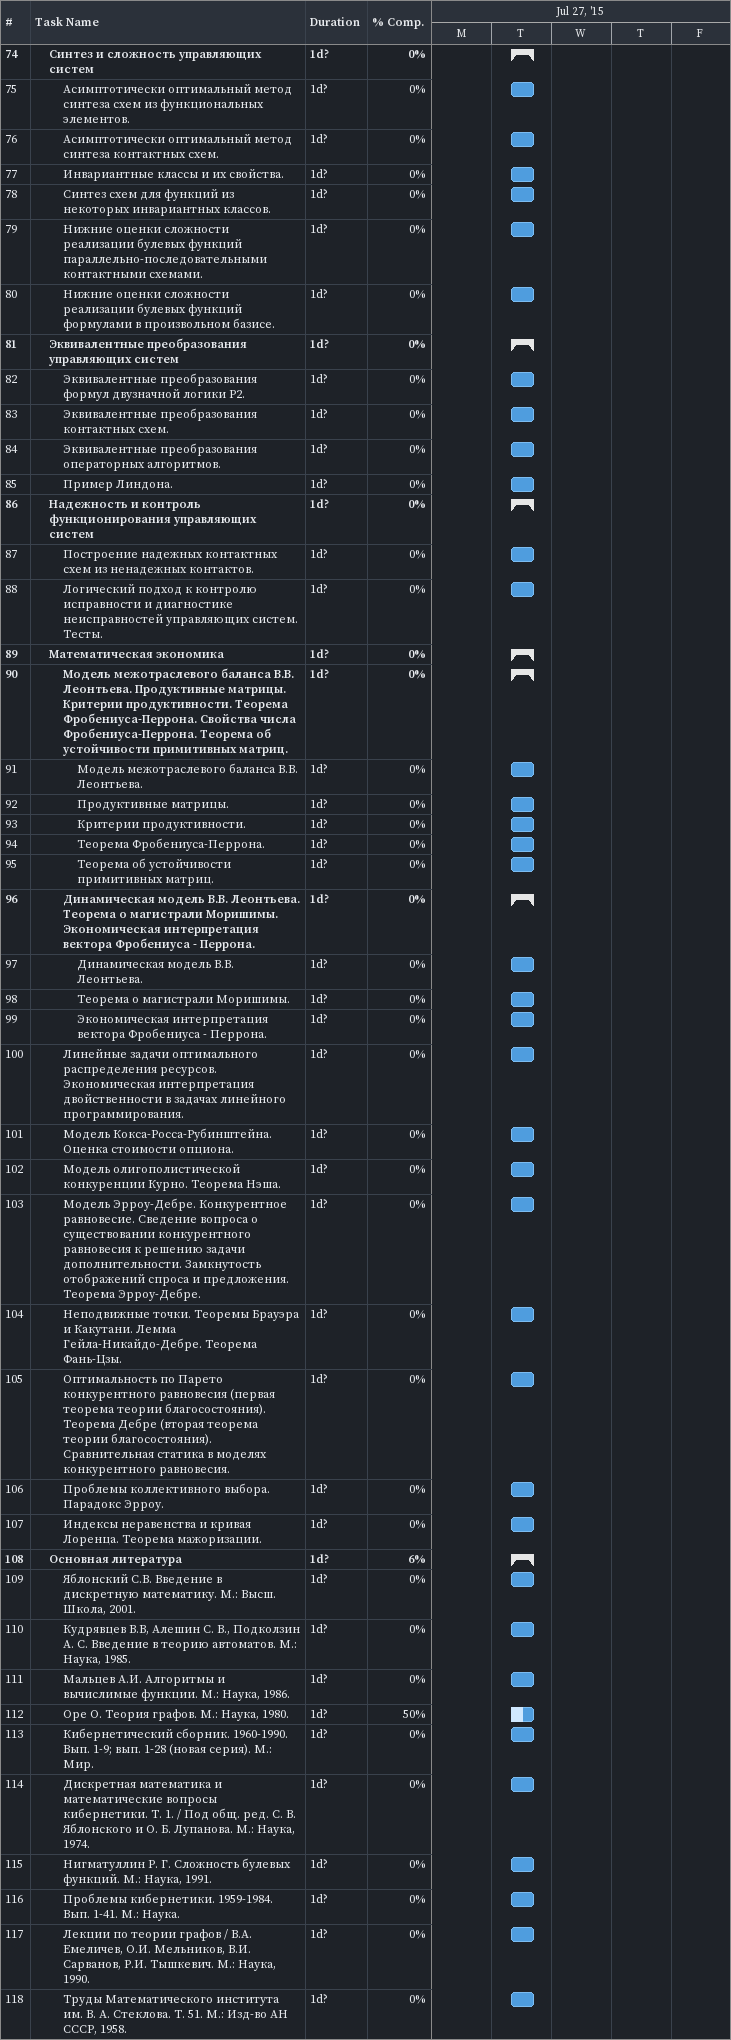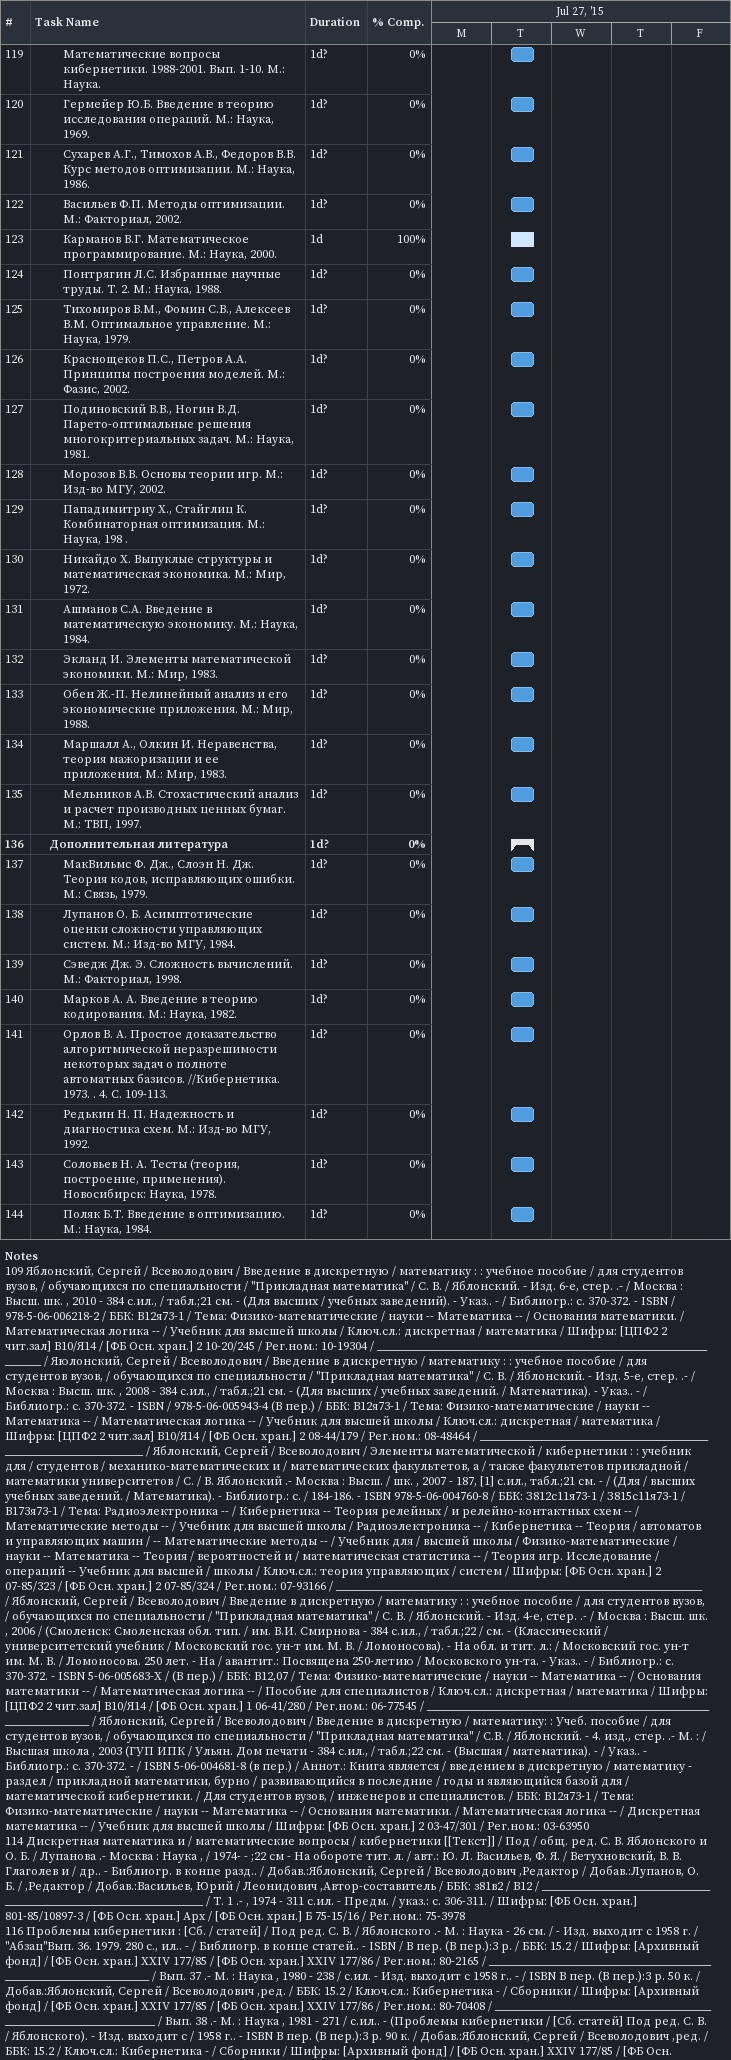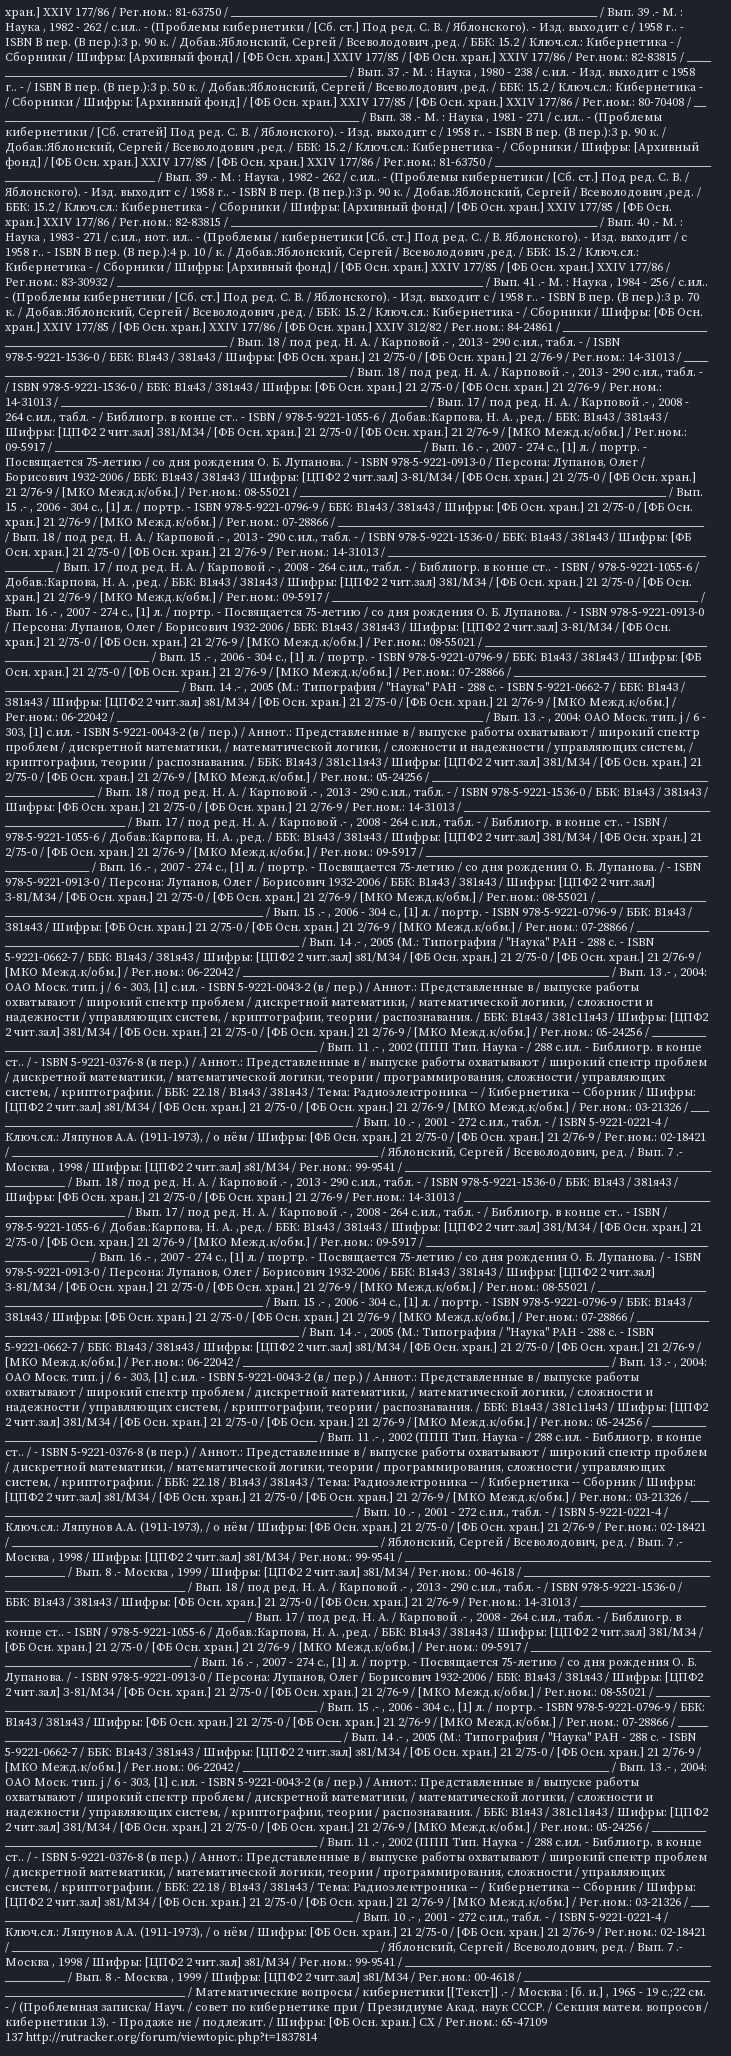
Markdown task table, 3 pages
| ID | Level | Task | Duration | Start | Finish | % complete |
|---|---|---|---|---|---|---|
| 74 | 2 | **Синтез и сложность управляющих систем** | 1d? | 2015-07-28 | 2015-07-28 | 0 |
| 75 | 3 | Асимптотически оптимальный метод синтеза схем из функциональных элементов. | 1d? | 2015-07-28 | 2015-07-28 | 0 |
| 76 | 3 | Асимптотически оптимальный метод синтеза контактных схем. | 1d? | 2015-07-28 | 2015-07-28 | 0 |
| 77 | 3 | Инвариантные классы и их свойства. | 1d? | 2015-07-28 | 2015-07-28 | 0 |
| 78 | 3 | Синтез схем для функций из некоторых инвариантных классов. | 1d? | 2015-07-28 | 2015-07-28 | 0 |
| 79 | 3 | Нижние оценки сложности реализации булевых функций параллельно-последовательными контактными схемами. | 1d? | 2015-07-28 | 2015-07-28 | 0 |
| 80 | 3 | Нижние оценки сложности реализации булевых функций формулами в произвольном базисе. | 1d? | 2015-07-28 | 2015-07-28 | 0 |
| 81 | 2 | **Эквивалентные преобразования управляющих систем** | 1d? | 2015-07-28 | 2015-07-28 | 0 |
| 82 | 3 | Эквивалентные преобразования формул двузначной логики Р2. | 1d? | 2015-07-28 | 2015-07-28 | 0 |
| 83 | 3 | Эквивалентные преобразования контактных схем. | 1d? | 2015-07-28 | 2015-07-28 | 0 |
| 84 | 3 | Эквивалентные преобразования операторных алгоритмов. | 1d? | 2015-07-28 | 2015-07-28 | 0 |
| 85 | 3 | Пример Линдона. | 1d? | 2015-07-28 | 2015-07-28 | 0 |
| 86 | 2 | **Надежность и контроль функционирования управляющих систем** | 1d? | 2015-07-28 | 2015-07-28 | 0 |
| 87 | 3 | Построение надежных контактных схем из ненадежных контактов. | 1d? | 2015-07-28 | 2015-07-28 | 0 |
| 88 | 3 | Логический подход к контролю исправности и диагностике неисправностей управляющих систем. Тесты. | 1d? | 2015-07-28 | 2015-07-28 | 0 |
| 89 | 2 | **Математическая экономика** | 1d? | 2015-07-28 | 2015-07-28 | 0 |
| 90 | 3 | **Модель межотраслевого баланса В.В. Леонтьева. Продуктивные матрицы. Критерии продуктивности. Теорема Фробениуса-Перрона. Свойства числа Фробениуса-Перрона. Теорема об устойчивости примитивных матриц.** | 1d? | 2015-07-28 | 2015-07-28 | 0 |
| 91 | 4 | Модель межотраслевого баланса В.В. Леонтьева. | 1d? | 2015-07-28 | 2015-07-28 | 0 |
| 92 | 4 | Продуктивные матрицы. | 1d? | 2015-07-28 | 2015-07-28 | 0 |
| 93 | 4 | Критерии продуктивности. | 1d? | 2015-07-28 | 2015-07-28 | 0 |
| 94 | 4 | Теорема Фробениуса-Перрона. | 1d? | 2015-07-28 | 2015-07-28 | 0 |
| 95 | 4 | Теорема об устойчивости примитивных матриц. | 1d? | 2015-07-28 | 2015-07-28 | 0 |
| 96 | 3 | **Динамическая модель В.В. Леонтьева. Теорема о магистрали Моришимы. Экономическая интерпретация вектора Фробениуса - Перрона.** | 1d? | 2015-07-28 | 2015-07-28 | 0 |
| 97 | 4 | Динамическая модель В.В. Леонтьева. | 1d? | 2015-07-28 | 2015-07-28 | 0 |
| 98 | 4 | Теорема о магистрали Моришимы. | 1d? | 2015-07-28 | 2015-07-28 | 0 |
| 99 | 4 | Экономическая интерпретация вектора Фробениуса - Перрона. | 1d? | 2015-07-28 | 2015-07-28 | 0 |
| 100 | 3 | Линейные задачи оптимального распределения ресурсов. Экономическая интерпретация двойственности в задачах линейного программирования. | 1d? | 2015-07-28 | 2015-07-28 | 0 |
| 101 | 3 | Модель Кокса-Росса-Рубинштейна. Оценка стоимости опциона. | 1d? | 2015-07-28 | 2015-07-28 | 0 |
| 102 | 3 | Модель олигополистической конкуренции Курно. Теорема Нэша. | 1d? | 2015-07-28 | 2015-07-28 | 0 |
| 103 | 3 | Модель Эрроу-Дебре. Конкурентное равновесие. Сведение вопроса о существовании конкурентного равновесия к решению задачи дополнительности. Замкнутость отображений спроса и предложения. Теорема Эрроу-Дебре. | 1d? | 2015-07-28 | 2015-07-28 | 0 |
| 104 | 3 | Неподвижные точки. Теоремы Брауэра и Какутани. Лемма Гейла-Никайдо-Дебре. Теорема Фань-Цзы. | 1d? | 2015-07-28 | 2015-07-28 | 0 |
| 105 | 3 | Оптимальность по Парето конкурентного равновесия (первая теорема теории благосостояния). Теорема Дебре (вторая теорема теории благосостояния). Сравнительная статика в моделях конкурентного равновесия. | 1d? | 2015-07-28 | 2015-07-28 | 0 |
| 106 | 3 | Проблемы коллективного выбора. Парадокс Эрроу. | 1d? | 2015-07-28 | 2015-07-28 | 0 |
| 107 | 3 | Индексы неравенства и кривая Лоренца. Теорема мажоризации. | 1d? | 2015-07-28 | 2015-07-28 | 0 |
| 108 | 2 | **Основная литература** | 1d? | 2015-07-28 | 2015-07-28 | 6 |
| 109 | 3 | Яблонский С.В. Введение в дискретную математику. М.: Высш. Школа, 2001. | 1d? | 2015-07-28 | 2015-07-28 | 0 |
| 110 | 3 | Кудрявцев В.В, Алешин С. В., Подколзин А. С. Введение в теорию автоматов. М.: Наука, 1985. | 1d? | 2015-07-28 | 2015-07-28 | 0 |
| 111 | 3 | Мальцев А.И. Алгоритмы и вычислимые функции. М.: Наука, 1986. | 1d? | 2015-07-28 | 2015-07-28 | 0 |
| 112 | 3 | Оре О. Теория графов. М.: Наука, 1980. | 1d? | 2015-07-28 | 2015-07-28 | 50 |
| 113 | 3 | Кибернетический сборник. 1960-1990. Вып. 1-9; вып. 1-28 (новая серия). М.: Мир. | 1d? | 2015-07-28 | 2015-07-28 | 0 |
| 114 | 3 | Дискретная математика и математические вопросы кибернетики. Т. 1. / Под общ. ред. С. В. Яблонского и О. Б. Лупанова. М.: Наука, 1974. | 1d? | 2015-07-28 | 2015-07-28 | 0 |
| 115 | 3 | Нигматуллин Р. Г. Сложность булевых функций. М.: Наука, 1991. | 1d? | 2015-07-28 | 2015-07-28 | 0 |
| 116 | 3 | Проблемы кибернетики. 1959-1984. Вып. 1-41. М.: Наука. | 1d? | 2015-07-28 | 2015-07-28 | 0 |
| 117 | 3 | Лекции по теории графов / В.А. Емеличев, О.И. Мельников, В.И. Сарванов, Р.И. Тышкевич. М.: Наука, 1990. | 1d? | 2015-07-28 | 2015-07-28 | 0 |
| 118 | 3 | Труды Математического института им. В. А. Стеклова. Т. 51. М.: Изд-во АН СССР, 1958. | 1d? | 2015-07-28 | 2015-07-28 | 0 |
| 119 | 3 | Математические вопросы кибернетики. 1988-2001. Вып. 1-10. М.: Наука. | 1d? | 2015-07-28 | 2015-07-28 | 0 |
| 120 | 3 | Гермейер Ю.Б. Введение в теорию исследования операций. М.: Наука, 1969. | 1d? | 2015-07-28 | 2015-07-28 | 0 |
| 121 | 3 | Сухарев А.Г., Тимохов А.В., Федоров В.В. Курс методов оптимизации. М.: Наука, 1986. | 1d? | 2015-07-28 | 2015-07-28 | 0 |
| 122 | 3 | Васильев Ф.П. Методы оптимизации. М.: Факториал, 2002. | 1d? | 2015-07-28 | 2015-07-28 | 0 |
| 123 | 3 | Карманов В.Г. Математическое программирование. М.: Наука, 2000. | 1d | 2015-07-28 | 2015-07-28 | 100 |
| 124 | 3 | Понтрягин Л.С. Избранные научные труды. Т. 2. М.: Наука, 1988. | 1d? | 2015-07-28 | 2015-07-28 | 0 |
| 125 | 3 | Тихомиров В.М., Фомин С.В., Алексеев В.М. Оптимальное управление. М.: Наука, 1979. | 1d? | 2015-07-28 | 2015-07-28 | 0 |
| 126 | 3 | Краснощеков П.С., Петров А.А. Принципы построения моделей. М.: Фазис, 2002. | 1d? | 2015-07-28 | 2015-07-28 | 0 |
| 127 | 3 | Подиновский В.В., Ногин В.Д. Парето-оптимальные решения многокритериальных задач. М.: Наука, 1981. | 1d? | 2015-07-28 | 2015-07-28 | 0 |
| 128 | 3 | Морозов В.В. Основы теории игр. М.: Изд-во МГУ, 2002. | 1d? | 2015-07-28 | 2015-07-28 | 0 |
| 129 | 3 | Пападимитриу Х., Стайглиц К. Комбинаторная оптимизация. М.: Наука, 198 . | 1d? | 2015-07-28 | 2015-07-28 | 0 |
| 130 | 3 | Никайдо Х. Выпуклые структуры и математическая экономика. М.: Мир, 1972. | 1d? | 2015-07-28 | 2015-07-28 | 0 |
| 131 | 3 | Ашманов С.А. Введение в математическую экономику. М.: Наука, 1984. | 1d? | 2015-07-28 | 2015-07-28 | 0 |
| 132 | 3 | Экланд И. Элементы математической экономики. М.: Мир, 1983. | 1d? | 2015-07-28 | 2015-07-28 | 0 |
| 133 | 3 | Обен Ж.-П. Нелинейный анализ и его экономические приложения. М.: Мир, 1988. | 1d? | 2015-07-28 | 2015-07-28 | 0 |
| 134 | 3 | Маршалл А., Олкин И. Неравенства, теория мажоризации и ее приложения. М.: Мир, 1983. | 1d? | 2015-07-28 | 2015-07-28 | 0 |
| 135 | 3 | Мельников А.В. Стохастический анализ и расчет производных ценных бумаг. М.: ТВП, 1997. | 1d? | 2015-07-28 | 2015-07-28 | 0 |
| 136 | 2 | **Дополнительная литература** | 1d? | 2015-07-28 | 2015-07-28 | 0 |
| 137 | 3 | МакВильмс Ф. Дж., Слоэн Н. Дж. Теория кодов, исправляющих ошибки. М.: Связь, 1979. | 1d? | 2015-07-28 | 2015-07-28 | 0 |
| 138 | 3 | Лупанов О. Б. Асимптотические оценки сложности управляющих систем. М.: Изд-во МГУ, 1984. | 1d? | 2015-07-28 | 2015-07-28 | 0 |
| 139 | 3 | Сэведж Дж. Э. Сложность вычислений. М.: Факториал, 1998. | 1d? | 2015-07-28 | 2015-07-28 | 0 |
| 140 | 3 | Марков А. А. Введение в теорию кодирования. М.: Наука, 1982. | 1d? | 2015-07-28 | 2015-07-28 | 0 |
| 141 | 3 | Орлов В. А. Простое доказательство алгоритмической неразрешимости некоторых задач о полноте автоматных базисов. //Кибернетика. 1973. . 4. С. 109-113. | 1d? | 2015-07-28 | 2015-07-28 | 0 |
| 142 | 3 | Редькин Н. П. Надежность и диагностика схем. М.: Изд-во МГУ, 1992. | 1d? | 2015-07-28 | 2015-07-28 | 0 |
| 143 | 3 | Соловьев Н. А. Тесты (теория, построение, применения). Новосибирск: Наука, 1978. | 1d? | 2015-07-28 | 2015-07-28 | 0 |
| 144 | 3 | Поляк Б.Т. Введение в оптимизацию. М.: Наука, 1984. | 1d? | 2015-07-28 | 2015-07-28 | 0 |

Notes
- 109: Яблонский, Сергей / Всеволодович / Введение в дискретную / математику : : учебное пособие / для студентов вузов, / обучающихся по специальности / "Прикладная математика" / С. В. / Яблонский. - Изд. 6-е, стер. .- / Москва : Высш. шк. , 2010 - 384 с.ил., / табл.;21 см. - (Для высших / учебных заведений). - Указ.. - / Библиогр.: с. 370-372. - ISBN / 978-5-06-006218-2 / ББК: В12я73-1 / Тема: Физико-математические / науки -- Математика -- / Основания математики. / Математическая логика -- / Учебник для высшей школы / Ключ.сл.: дискретная / математика / Шифры: [ЦПФ2 2 чит.зал] В10/Я14 / [ФБ Осн. хран.] 2 10-20/245 / Рег.ном.: 10-19304 / _____________________________________________________________ / Яюлонский, Сергей / Всеволодович / Введение в дискретную / математику : : учебное пособие / для студентов вузов, / обучающихся по специальности / "Прикладная математика" / С. В. / Яблонский. - Изд. 5-е, стер. .- / Москва : Высш. шк. , 2008 - 384 с.ил., / табл.;21 см. - (Для высших / учебных заведений. / Математика). - Указ.. - / Библиогр.: с. 370-372. - ISBN / 978-5-06-005943-4 (В пер.) / ББК: В12я73-1 / Тема: Физико-математические / науки -- Математика -- / Математическая логика -- / Учебник для высшей школы / Ключ.сл.: дискретная / математика / Шифры: [ЦПФ2 2 чит.зал] В10/Я14 / [ФБ Осн. хран.] 2 08-44/179 / Рег.ном.: 08-48464 / _____________________________________________________________ / Яблонский, Сергей / Всеволодович / Элементы математической / кибернетики : : учебник для / студентов / механико-математических и / математических факультетов, а / также факультетов прикладной / математики университетов / С. / В. Яблонский .- Москва : Высш. / шк. , 2007 - 187, [1] с.ил., табл.;21 см. - / (Для / высших учебных заведений. / Математика). - Библиогр.: с. / 184-186. - ISBN 978-5-06-004760-8 / ББК: З812с11я73-1 / З815с11я73-1 / В173я73-1 / Тема: Радиоэлектроника -- / Кибернетика -- Теория релейных / и релейно-контактных схем -- / Математические методы -- / Учебник для высшей школы / Радиоэлектроника -- / Кибернетика -- Теория / автоматов и управляющих машин / -- Математические методы -- / Учебник для / высшей школы / Физико-математические / науки -- Математика -- Теория / вероятностей и / математическая статистика -- / Теория игр. Исследование / операций -- Учебник для высшей / школы / Ключ.сл.: теория управляющих / систем / Шифры: [ФБ Осн. хран.] 2 07-85/323 / [ФБ Осн. хран.] 2 07-85/324 / Рег.ном.: 07-93166 / _____________________________________________________________ / Яблонский, Сергей / Всеволодович / Введение в дискретную / математику : : учебное пособие / для студентов вузов, / обучающихся по специальности / "Прикладная математика" / С. В. / Яблонский. - Изд. 4-е, стер. .- / Москва : Высш. шк. , 2006 / (Смоленск: Смоленская обл. тип. / им. В.И. Смирнова - 384 с.ил., / табл.;22 / см. - (Классический / университетский учебник / Московский гос. ун-т им. М. В. / Ломоносова). - На обл. и тит. л.: / Московский гос. ун-т им. М. В. / Ломоносова. 250 лет. - На / авантит.: Посвящена 250-летию / Московского ун-та. - Указ.. - / Библиогр.: с. 370-372. - ISBN 5-06-005683-X / (В пер.) / ББК: В12,07 / Тема: Физико-математические / науки -- Математика -- / Основания математики -- / Математическая логика -- / Пособие для специалистов / Ключ.сл.: дискретная / математика / Шифры: [ЦПФ2 2 чит.зал] В10/Я14 / [ФБ Осн. хран.] 1 06-41/280 / Рег.ном.: 06-77545 / _____________________________________________________________ / Яблонский, Сергей / Всеволодович / Введение в дискретную / математику: : Учеб. пособие / для студентов вузов, / обучающихся по специальности / "Прикладная математика" / С.В. / Яблонский. - 4. изд., стер. .- М. : / Высшая школа , 2003 (ГУП ИПК / Ульян. Дом печати - 384 с.ил., / табл.;22 см. - (Высшая / математика). - / Указ.. - Библиогр.: с. 370-372. - / ISBN 5-06-004681-8 (в пер.) / Аннот.: Книга является / введением в дискретную / математику - раздел / прикладной математики, бурно / развивающийся в последние / годы и являющийся базой для / математической кибернетики. / Для студентов вузов, / инженеров и специалистов. / ББК: В12я73-1 / Тема: Физико-математические / науки -- Математика -- / Основания математики. / Математическая логика -- / Дискретная математика -- / Учебник для высшей школы / Шифры: [ФБ Осн. хран.] 2 03-47/301 / Рег.ном.: 03-63950
- 114: Дискретная математика и / математические вопросы / кибернетики [[Текст]] / Под / общ. ред. С. В. Яблонского и О. Б. / Лупанова .- Москва : Наука , / 1974- - ;22 см - На обороте тит. л. / авт.: Ю. Л. Васильев, Ф. Я. / Ветухновский, В. В. Глаголев и / др.. - Библиогр. в конце разд.. / Добав.:Яблонский, Сергей / Всеволодович ,Редактор / Добав.:Лупанов, О. Б. / ,Редактор / Добав.:Васильев, Юрий / Леонидович ,Автор-составитель / ББК: з81в2 / В12 / _____________________________________________________________ / Т. 1 .- , 1974 - 311 с.ил. - Предм. / указ.: с. 306-311. / Шифры: [ФБ Осн. хран.] 801-85/10897-3 / [ФБ Осн. хран.] Арх / [ФБ Осн. хран.] Б 75-15/16 / Рег.ном.: 75-3978
- 116: Проблемы кибернетики : [Сб. / статей] / Под ред. С. В. / Яблонского .- М. : Наука - 26 см. / - Изд. выходит с 1958 г. / "Абзац"Вып. 36. 1979. 280 с., ил.. - / Библиогр. в конце статей.. - ISBN / В пер. (В пер.):3 р. / ББК: 15.2 / Шифры: [Архивный фонд] / [ФБ Осн. хран.] XXIV 177/85 / [ФБ Осн. хран.] XXIV 177/86 / Рег.ном.: 80-2165 / _____________________________________________________________ / Вып. 37 .- М. : Наука , 1980 - 238 / с.ил. - Изд. выходит с 1958 г.. - / ISBN В пер. (В пер.):3 р. 50 к. / Добав.:Яблонский, Сергей / Всеволодович ,ред. / ББК: 15.2 / Ключ.сл.: Кибернетика - / Сборники / Шифры: [Архивный фонд] / [ФБ Осн. хран.] XXIV 177/85 / [ФБ Осн. хран.] XXIV 177/86 / Рег.ном.: 80-70408 / _____________________________________________________________ / Вып. 38 .- М. : Наука , 1981 - 271 / с.ил.. - (Проблемы кибернетики / [Сб. статей] Под ред. С. В. / Яблонского). - Изд. выходит с / 1958 г.. - ISBN В пер. (В пер.):3 р. 90 к. / Добав.:Яблонский, Сергей / Всеволодович ,ред. / ББК: 15.2 / Ключ.сл.: Кибернетика - / Сборники / Шифры: [Архивный фонд] / [ФБ Осн. хран.] XXIV 177/85 / [ФБ Осн. хран.] XXIV 177/86 / Рег.ном.: 81-63750 / _____________________________________________________________ / Вып. 39 .- М. : Наука , 1982 - 262 / с.ил.. - (Проблемы кибернетики / [Сб. ст.] Под ред. С. В. / Яблонского). - Изд. выходит с / 1958 г.. - ISBN В пер. (В пер.):3 р. 90 к. / Добав.:Яблонский, Сергей / Всеволодович ,ред. / ББК: 15.2 / Ключ.сл.: Кибернетика - / Сборники / Шифры: [Архивный фонд] / [ФБ Осн. хран.] XXIV 177/85 / [ФБ Осн. хран.] XXIV 177/86 / Рег.ном.: 82-83815 / _____________________________________________________________ / Вып. 37 .- М. : Наука , 1980 - 238 / с.ил. - Изд. выходит с 1958 г.. - / ISBN В пер. (В пер.):3 р. 50 к. / Добав.:Яблонский, Сергей / Всеволодович ,ред. / ББК: 15.2 / Ключ.сл.: Кибернетика - / Сборники / Шифры: [Архивный фонд] / [ФБ Осн. хран.] XXIV 177/85 / [ФБ Осн. хран.] XXIV 177/86 / Рег.ном.: 80-70408 / _____________________________________________________________ / Вып. 38 .- М. : Наука , 1981 - 271 / с.ил.. - (Проблемы кибернетики / [Сб. статей] Под ред. С. В. / Яблонского). - Изд. выходит с / 1958 г.. - ISBN В пер. (В пер.):3 р. 90 к. / Добав.:Яблонский, Сергей / Всеволодович ,ред. / ББК: 15.2 / Ключ.сл.: Кибернетика - / Сборники / Шифры: [Архивный фонд] / [ФБ Осн. хран.] XXIV 177/85 / [ФБ Осн. хран.] XXIV 177/86 / Рег.ном.: 81-63750 / _____________________________________________________________ / Вып. 39 .- М. : Наука , 1982 - 262 / с.ил.. - (Проблемы кибернетики / [Сб. ст.] Под ред. С. В. / Яблонского). - Изд. выходит с / 1958 г.. - ISBN В пер. (В пер.):3 р. 90 к. / Добав.:Яблонский, Сергей / Всеволодович ,ред. / ББК: 15.2 / Ключ.сл.: Кибернетика - / Сборники / Шифры: [Архивный фонд] / [ФБ Осн. хран.] XXIV 177/85 / [ФБ Осн. хран.] XXIV 177/86 / Рег.ном.: 82-83815 / _____________________________________________________________ / Вып. 40 .- М. : Наука , 1983 - 271 / с.ил., нот. ил.. - (Проблемы / кибернетики [Сб. ст.] Под ред. С. / В. Яблонского). - Изд. выходит / с 1958 г.. - ISBN В пер. (В пер.):4 р. 10 / к. / Добав.:Яблонский, Сергей / Всеволодович ,ред. / ББК: 15.2 / Ключ.сл.: Кибернетика - / Сборники / Шифры: [Архивный фонд] / [ФБ Осн. хран.] XXIV 177/85 / [ФБ Осн. хран.] XXIV 177/86 / Рег.ном.: 83-30932 / _____________________________________________________________ / Вып. 41 .- М. : Наука , 1984 - 256 / с.ил.. - (Проблемы кибернетики / [Сб. ст.] Под ред. С. В. / Яблонского). - Изд. выходит с / 1958 г.. - ISBN В пер. (В пер.):3 р. 70 к. / Добав.:Яблонский, Сергей / Всеволодович ,ред. / ББК: 15.2 / Ключ.сл.: Кибернетика - / Сборники / Шифры: [ФБ Осн. хран.] XXIV 177/85 / [ФБ Осн. хран.] XXIV 177/86 / [ФБ Осн. хран.] XXIV 312/82 / Рег.ном.: 84-24861 / _____________________________________________________________ / Вып. 18 / под ред. Н. А. / Карповой .- , 2013 - 290 с.ил., табл. - / ISBN 978-5-9221-1536-0 / ББК: В1я43 / З81я43 / Шифры: [ФБ Осн. хран.] 21 2/75-0 / [ФБ Осн. хран.] 21 2/76-9 / Рег.ном.: 14-31013 / _____________________________________________________________ / Вып. 18 / под ред. Н. А. / Карповой .- , 2013 - 290 с.ил., табл. - / ISBN 978-5-9221-1536-0 / ББК: В1я43 / З81я43 / Шифры: [ФБ Осн. хран.] 21 2/75-0 / [ФБ Осн. хран.] 21 2/76-9 / Рег.ном.: 14-31013 / _____________________________________________________________ / Вып. 17 / под ред. Н. А. / Карповой .- , 2008 - 264 с.ил., табл. - / Библиогр. в конце ст.. - ISBN / 978-5-9221-1055-6 / Добав.:Карпова, Н. А. ,ред. / ББК: В1я43 / З81я43 / Шифры: [ЦПФ2 2 чит.зал] З81/М34 / [ФБ Осн. хран.] 21 2/75-0 / [ФБ Осн. хран.] 21 2/76-9 / [МКО Межд.к/обм.] / Рег.ном.: 09-5917 / _____________________________________________________________ / Вып. 16 .- , 2007 - 274 с., [1] л. / портр. - Посвящается 75-летию / со дня рождения О. Б. Лупанова. / - ISBN 978-5-9221-0913-0 / Персона: Лупанов, Олег / Борисович 1932-2006 / ББК: В1я43 / З81я43 / Шифры: [ЦПФ2 2 чит.зал] З-81/М34 / [ФБ Осн. хран.] 21 2/75-0 / [ФБ Осн. хран.] 21 2/76-9 / [МКО Межд.к/обм.] / Рег.ном.: 08-55021 / _____________________________________________________________ / Вып. 15 .- , 2006 - 304 с., [1] л. / портр. - ISBN 978-5-9221-0796-9 / ББК: В1я43 / З81я43 / Шифры: [ФБ Осн. хран.] 21 2/75-0 / [ФБ Осн. хран.] 21 2/76-9 / [МКО Межд.к/обм.] / Рег.ном.: 07-28866 / _____________________________________________________________ / Вып. 18 / под ред. Н. А. / Карповой .- , 2013 - 290 с.ил., табл. - / ISBN 978-5-9221-1536-0 / ББК: В1я43 / З81я43 / Шифры: [ФБ Осн. хран.] 21 2/75-0 / [ФБ Осн. хран.] 21 2/76-9 / Рег.ном.: 14-31013 / _____________________________________________________________ / Вып. 17 / под ред. Н. А. / Карповой .- , 2008 - 264 с.ил., табл. - / Библиогр. в конце ст.. - ISBN / 978-5-9221-1055-6 / Добав.:Карпова, Н. А. ,ред. / ББК: В1я43 / З81я43 / Шифры: [ЦПФ2 2 чит.зал] З81/М34 / [ФБ Осн. хран.] 21 2/75-0 / [ФБ Осн. хран.] 21 2/76-9 / [МКО Межд.к/обм.] / Рег.ном.: 09-5917 / _____________________________________________________________ / Вып. 16 .- , 2007 - 274 с., [1] л. / портр. - Посвящается 75-летию / со дня рождения О. Б. Лупанова. / - ISBN 978-5-9221-0913-0 / Персона: Лупанов, Олег / Борисович 1932-2006 / ББК: В1я43 / З81я43 / Шифры: [ЦПФ2 2 чит.зал] З-81/М34 / [ФБ Осн. хран.] 21 2/75-0 / [ФБ Осн. хран.] 21 2/76-9 / [МКО Межд.к/обм.] / Рег.ном.: 08-55021 / _____________________________________________________________ / Вып. 15 .- , 2006 - 304 с., [1] л. / портр. - ISBN 978-5-9221-0796-9 / ББК: В1я43 / З81я43 / Шифры: [ФБ Осн. хран.] 21 2/75-0 / [ФБ Осн. хран.] 21 2/76-9 / [МКО Межд.к/обм.] / Рег.ном.: 07-28866 / _____________________________________________________________ / Вып. 14 .- , 2005 (М.: Типография / "Наука" РАН - 288 с. - ISBN 5-9221-0662-7 / ББК: В1я43 / З81я43 / Шифры: [ЦПФ2 2 чит.зал] з81/М34 / [ФБ Осн. хран.] 21 2/75-0 / [ФБ Осн. хран.] 21 2/76-9 / [МКО Межд.к/обм.] / Рег.ном.: 06-22042 / _____________________________________________________________ / Вып. 13 .- , 2004: ОАО Моск. тип. ј / 6 - 303, [1] с.ил. - ISBN 5-9221-0043-2 (в / пер.) / Аннот.: Представленные в / выпуске работы охватывают / широкий спектр проблем / дискретной математики, / математической логики, / сложности и надежности / управляющих систем, / криптографии, теории / распознавания. / ББК: В1я43 / З81с11я43 / Шифры: [ЦПФ2 2 чит.зал] З81/М34 / [ФБ Осн. хран.] 21 2/75-0 / [ФБ Осн. хран.] 21 2/76-9 / [МКО Межд.к/обм.] / Рег.ном.: 05-24256 / _____________________________________________________________ / Вып. 18 / под ред. Н. А. / Карповой .- , 2013 - 290 с.ил., табл. - / ISBN 978-5-9221-1536-0 / ББК: В1я43 / З81я43 / Шифры: [ФБ Осн. хран.] 21 2/75-0 / [ФБ Осн. хран.] 21 2/76-9 / Рег.ном.: 14-31013 / _____________________________________________________________ / Вып. 17 / под ред. Н. А. / Карповой .- , 2008 - 264 с.ил., табл. - / Библиогр. в конце ст.. - ISBN / 978-5-9221-1055-6 / Добав.:Карпова, Н. А. ,ред. / ББК: В1я43 / З81я43 / Шифры: [ЦПФ2 2 чит.зал] З81/М34 / [ФБ Осн. хран.] 21 2/75-0 / [ФБ Осн. хран.] 21 2/76-9 / [МКО Межд.к/обм.] / Рег.ном.: 09-5917 / _____________________________________________________________ / Вып. 16 .- , 2007 - 274 с., [1] л. / портр. - Посвящается 75-летию / со дня рождения О. Б. Лупанова. / - ISBN 978-5-9221-0913-0 / Персона: Лупанов, Олег / Борисович 1932-2006 / ББК: В1я43 / З81я43 / Шифры: [ЦПФ2 2 чит.зал] З-81/М34 / [ФБ Осн. хран.] 21 2/75-0 / [ФБ Осн. хран.] 21 2/76-9 / [МКО Межд.к/обм.] / Рег.ном.: 08-55021 / _____________________________________________________________ / Вып. 15 .- , 2006 - 304 с., [1] л. / портр. - ISBN 978-5-9221-0796-9 / ББК: В1я43 / З81я43 / Шифры: [ФБ Осн. хран.] 21 2/75-0 / [ФБ Осн. хран.] 21 2/76-9 / [МКО Межд.к/обм.] / Рег.ном.: 07-28866 / _____________________________________________________________ / Вып. 14 .- , 2005 (М.: Типография / "Наука" РАН - 288 с. - ISBN 5-9221-0662-7 / ББК: В1я43 / З81я43 / Шифры: [ЦПФ2 2 чит.зал] з81/М34 / [ФБ Осн. хран.] 21 2/75-0 / [ФБ Осн. хран.] 21 2/76-9 / [МКО Межд.к/обм.] / Рег.ном.: 06-22042 / _____________________________________________________________ / Вып. 13 .- , 2004: ОАО Моск. тип. ј / 6 - 303, [1] с.ил. - ISBN 5-9221-0043-2 (в / пер.) / Аннот.: Представленные в / выпуске работы охватывают / широкий спектр проблем / дискретной математики, / математической логики, / сложности и надежности / управляющих систем, / криптографии, теории / распознавания. / ББК: В1я43 / З81с11я43 / Шифры: [ЦПФ2 2 чит.зал] З81/М34 / [ФБ Осн. хран.] 21 2/75-0 / [ФБ Осн. хран.] 21 2/76-9 / [МКО Межд.к/обм.] / Рег.ном.: 05-24256 / _____________________________________________________________ / Вып. 11 .- , 2002 (ППП Тип. Наука - / 288 с.ил. - Библиогр. в конце ст.. / - ISBN 5-9221-0376-8 (в пер.) / Аннот.: Представленные в / выпуске работы охватывают / широкий спектр проблем / дискретной математики, / математической логики, теории / программирования, сложности / управляющих систем, / криптографии. / ББК: 22.18 / В1я43 / З81я43 / Тема: Радиоэлектроника -- / Кибернетика -- Сборник / Шифры: [ЦПФ2 2 чит.зал] з81/М34 / [ФБ Осн. хран.] 21 2/75-0 / [ФБ Осн. хран.] 21 2/76-9 / [МКО Межд.к/обм.] / Рег.ном.: 03-21326 / _____________________________________________________________ / Вып. 10 .- , 2001 - 272 с.ил., табл. - / ISBN 5-9221-0221-4 / Ключ.сл.: Ляпунов А.А. (1911-1973), / о нём / Шифры: [ФБ Осн. хран.] 21 2/75-0 / [ФБ Осн. хран.] 21 2/76-9 / Рег.ном.: 02-18421 / _____________________________________________________________ / Яблонский, Сергей / Всеволодович, ред. / Вып. 7 .- Москва , 1998 / Шифры: [ЦПФ2 2 чит.зал] з81/М34 / Рег.ном.: 99-9541 / _____________________________________________________________ / Вып. 18 / под ред. Н. А. / Карповой .- , 2013 - 290 с.ил., табл. - / ISBN 978-5-9221-1536-0 / ББК: В1я43 / З81я43 / Шифры: [ФБ Осн. хран.] 21 2/75-0 / [ФБ Осн. хран.] 21 2/76-9 / Рег.ном.: 14-31013 / _____________________________________________________________ / Вып. 17 / под ред. Н. А. / Карповой .- , 2008 - 264 с.ил., табл. - / Библиогр. в конце ст.. - ISBN / 978-5-9221-1055-6 / Добав.:Карпова, Н. А. ,ред. / ББК: В1я43 / З81я43 / Шифры: [ЦПФ2 2 чит.зал] З81/М34 / [ФБ Осн. хран.] 21 2/75-0 / [ФБ Осн. хран.] 21 2/76-9 / [МКО Межд.к/обм.] / Рег.ном.: 09-5917 / _____________________________________________________________ / Вып. 16 .- , 2007 - 274 с., [1] л. / портр. - Посвящается 75-летию / со дня рождения О. Б. Лупанова. / - ISBN 978-5-9221-0913-0 / Персона: Лупанов, Олег / Борисович 1932-2006 / ББК: В1я43 / З81я43 / Шифры: [ЦПФ2 2 чит.зал] З-81/М34 / [ФБ Осн. хран.] 21 2/75-0 / [ФБ Осн. хран.] 21 2/76-9 / [МКО Межд.к/обм.] / Рег.ном.: 08-55021 / _____________________________________________________________ / Вып. 15 .- , 2006 - 304 с., [1] л. / портр. - ISBN 978-5-9221-0796-9 / ББК: В1я43 / З81я43 / Шифры: [ФБ Осн. хран.] 21 2/75-0 / [ФБ Осн. хран.] 21 2/76-9 / [МКО Межд.к/обм.] / Рег.ном.: 07-28866 / _____________________________________________________________ / Вып. 14 .- , 2005 (М.: Типография / "Наука" РАН - 288 с. - ISBN 5-9221-0662-7 / ББК: В1я43 / З81я43 / Шифры: [ЦПФ2 2 чит.зал] з81/М34 / [ФБ Осн. хран.] 21 2/75-0 / [ФБ Осн. хран.] 21 2/76-9 / [МКО Межд.к/обм.] / Рег.ном.: 06-22042 / _____________________________________________________________ / Вып. 13 .- , 2004: ОАО Моск. тип. ј / 6 - 303, [1] с.ил. - ISBN 5-9221-0043-2 (в / пер.) / Аннот.: Представленные в / выпуске работы охватывают / широкий спектр проблем / дискретной математики, / математической логики, / сложности и надежности / управляющих систем, / криптографии, теории / распознавания. / ББК: В1я43 / З81с11я43 / Шифры: [ЦПФ2 2 чит.зал] З81/М34 / [ФБ Осн. хран.] 21 2/75-0 / [ФБ Осн. хран.] 21 2/76-9 / [МКО Межд.к/обм.] / Рег.ном.: 05-24256 / _____________________________________________________________ / Вып. 11 .- , 2002 (ППП Тип. Наука - / 288 с.ил. - Библиогр. в конце ст.. / - ISBN 5-9221-0376-8 (в пер.) / Аннот.: Представленные в / выпуске работы охватывают / широкий спектр проблем / дискретной математики, / математической логики, теории / программирования, сложности / управляющих систем, / криптографии. / ББК: 22.18 / В1я43 / З81я43 / Тема: Радиоэлектроника -- / Кибернетика -- Сборник / Шифры: [ЦПФ2 2 чит.зал] з81/М34 / [ФБ Осн. хран.] 21 2/75-0 / [ФБ Осн. хран.] 21 2/76-9 / [МКО Межд.к/обм.] / Рег.ном.: 03-21326 / _____________________________________________________________ / Вып. 10 .- , 2001 - 272 с.ил., табл. - / ISBN 5-9221-0221-4 / Ключ.сл.: Ляпунов А.А. (1911-1973), / о нём / Шифры: [ФБ Осн. хран.] 21 2/75-0 / [ФБ Осн. хран.] 21 2/76-9 / Рег.ном.: 02-18421 / _____________________________________________________________ / Яблонский, Сергей / Всеволодович, ред. / Вып. 7 .- Москва , 1998 / Шифры: [ЦПФ2 2 чит.зал] з81/М34 / Рег.ном.: 99-9541 / _____________________________________________________________ / Вып. 8 .- Москва , 1999 / Шифры: [ЦПФ2 2 чит.зал] з81/М34 / Рег.ном.: 00-4618 / _____________________________________________________________ / Вып. 18 / под ред. Н. А. / Карповой .- , 2013 - 290 с.ил., табл. - / ISBN 978-5-9221-1536-0 / ББК: В1я43 / З81я43 / Шифры: [ФБ Осн. хран.] 21 2/75-0 / [ФБ Осн. хран.] 21 2/76-9 / Рег.ном.: 14-31013 / _____________________________________________________________ / Вып. 17 / под ред. Н. А. / Карповой .- , 2008 - 264 с.ил., табл. - / Библиогр. в конце ст.. - ISBN / 978-5-9221-1055-6 / Добав.:Карпова, Н. А. ,ред. / ББК: В1я43 / З81я43 / Шифры: [ЦПФ2 2 чит.зал] З81/М34 / [ФБ Осн. хран.] 21 2/75-0 / [ФБ Осн. хран.] 21 2/76-9 / [МКО Межд.к/обм.] / Рег.ном.: 09-5917 / _____________________________________________________________ / Вып. 16 .- , 2007 - 274 с., [1] л. / портр. - Посвящается 75-летию / со дня рождения О. Б. Лупанова. / - ISBN 978-5-9221-0913-0 / Персона: Лупанов, Олег / Борисович 1932-2006 / ББК: В1я43 / З81я43 / Шифры: [ЦПФ2 2 чит.зал] З-81/М34 / [ФБ Осн. хран.] 21 2/75-0 / [ФБ Осн. хран.] 21 2/76-9 / [МКО Межд.к/обм.] / Рег.ном.: 08-55021 / _____________________________________________________________ / Вып. 15 .- , 2006 - 304 с., [1] л. / портр. - ISBN 978-5-9221-0796-9 / ББК: В1я43 / З81я43 / Шифры: [ФБ Осн. хран.] 21 2/75-0 / [ФБ Осн. хран.] 21 2/76-9 / [МКО Межд.к/обм.] / Рег.ном.: 07-28866 / _____________________________________________________________ / Вып. 14 .- , 2005 (М.: Типография / "Наука" РАН - 288 с. - ISBN 5-9221-0662-7 / ББК: В1я43 / З81я43 / Шифры: [ЦПФ2 2 чит.зал] з81/М34 / [ФБ Осн. хран.] 21 2/75-0 / [ФБ Осн. хран.] 21 2/76-9 / [МКО Межд.к/обм.] / Рег.ном.: 06-22042 / _____________________________________________________________ / Вып. 13 .- , 2004: ОАО Моск. тип. ј / 6 - 303, [1] с.ил. - ISBN 5-9221-0043-2 (в / пер.) / Аннот.: Представленные в / выпуске работы охватывают / широкий спектр проблем / дискретной математики, / математической логики, / сложности и надежности / управляющих систем, / криптографии, теории / распознавания. / ББК: В1я43 / З81с11я43 / Шифры: [ЦПФ2 2 чит.зал] З81/М34 / [ФБ Осн. хран.] 21 2/75-0 / [ФБ Осн. хран.] 21 2/76-9 / [МКО Межд.к/обм.] / Рег.ном.: 05-24256 / _____________________________________________________________ / Вып. 11 .- , 2002 (ППП Тип. Наука - / 288 с.ил. - Библиогр. в конце ст.. / - ISBN 5-9221-0376-8 (в пер.) / Аннот.: Представленные в / выпуске работы охватывают / широкий спектр проблем / дискретной математики, / математической логики, теории / программирования, сложности / управляющих систем, / криптографии. / ББК: 22.18 / В1я43 / З81я43 / Тема: Радиоэлектроника -- / Кибернетика -- Сборник / Шифры: [ЦПФ2 2 чит.зал] з81/М34 / [ФБ Осн. хран.] 21 2/75-0 / [ФБ Осн. хран.] 21 2/76-9 / [МКО Межд.к/обм.] / Рег.ном.: 03-21326 / _____________________________________________________________ / Вып. 10 .- , 2001 - 272 с.ил., табл. - / ISBN 5-9221-0221-4 / Ключ.сл.: Ляпунов А.А. (1911-1973), / о нём / Шифры: [ФБ Осн. хран.] 21 2/75-0 / [ФБ Осн. хран.] 21 2/76-9 / Рег.ном.: 02-18421 / _____________________________________________________________ / Яблонский, Сергей / Всеволодович, ред. / Вып. 7 .- Москва , 1998 / Шифры: [ЦПФ2 2 чит.зал] з81/М34 / Рег.ном.: 99-9541 / _____________________________________________________________ / Вып. 8 .- Москва , 1999 / Шифры: [ЦПФ2 2 чит.зал] з81/М34 / Рег.ном.: 00-4618 / _____________________________________________________________ / Математические вопросы / кибернетики [[Текст]] .- / Москва : [б. и.] , 1965 - 19 с.;22 см. - / (Проблемная записка/ Науч. / совет по кибернетике при / Президиуме Акад. наук СССР. / Секция матем. вопросов / кибернетики 13). - Продаже не / подлежит. / Шифры: [ФБ Осн. хран.] СХ / Рег.ном.: 65-47109
- 137: http://rutracker.org/forum/viewtopic.php?t=1837814
